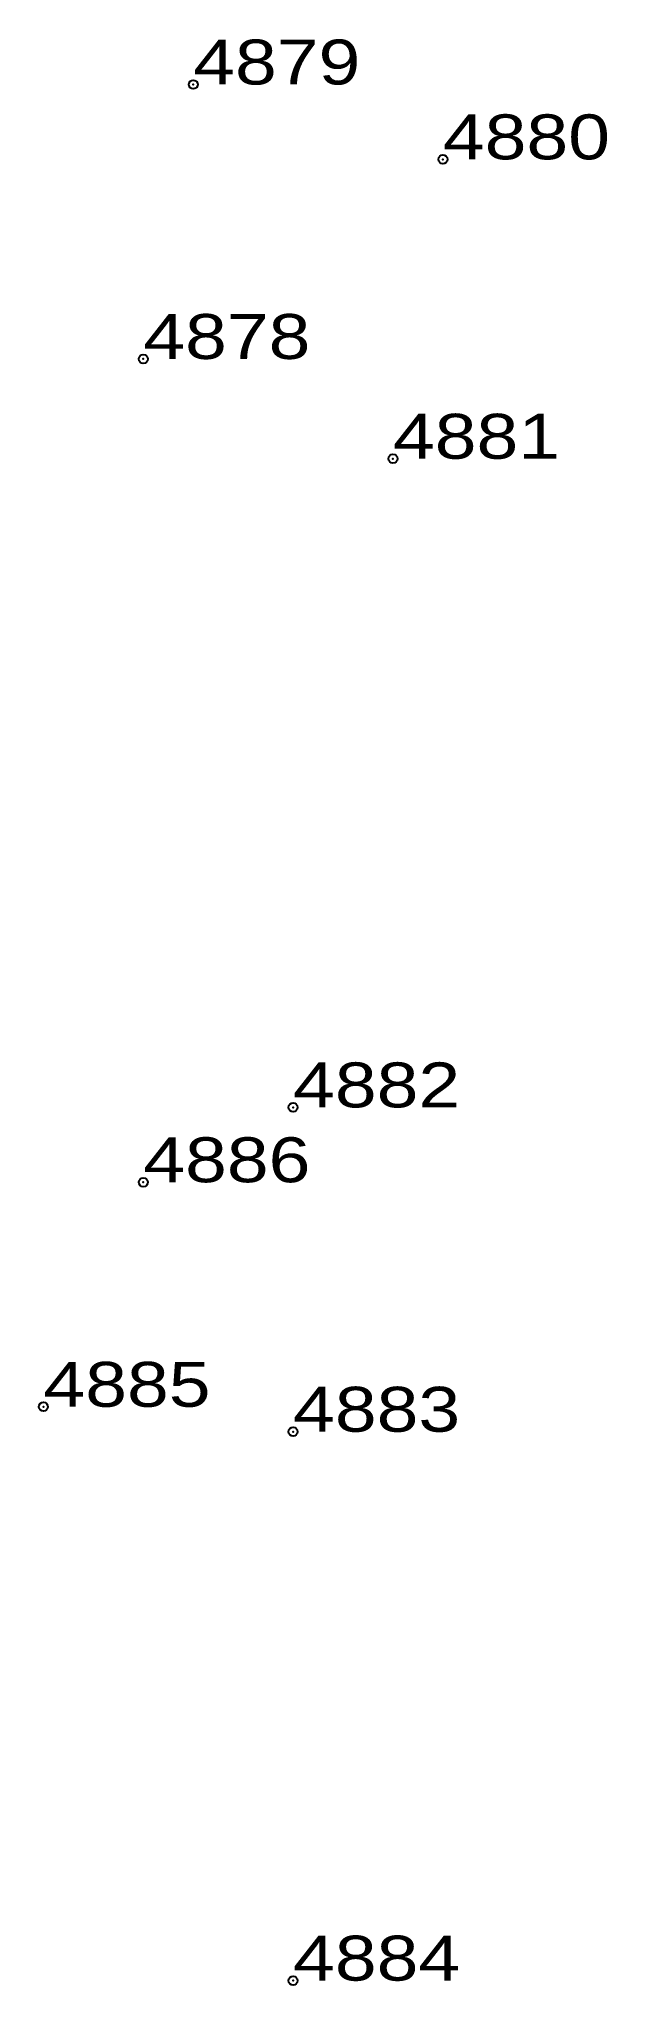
# Model space of a CAD drawing. Header units: metres. Extents: x 539418 to 539668, y 1849696 to 1850506.
# Drawn here: x 539538.8 to 539561.6, y 1850427.8 to 1850505.8 of the extents above.
import ezdxf

# ---------------------------------------------------------------- set-up
doc = ezdxf.new("R2010")
doc.units = ezdxf.units.M
doc.header["$LTSCALE"] = 0.72
doc.header["$PDMODE"] = 32
doc.header["$PDSIZE"] = 0.36
doc.layers.add('12', color=7, linetype='Continuous')
doc.layers.add('7', color=7, linetype='Continuous')

msp = doc.modelspace()

# ---------------------------------------------------------------- linework, layer by layer
at = {"layer": '7'}
for p in [(539545, 1850504), (539555, 1850501), (539543, 1850493), (539553, 1850489), (539549, 1850463), (539543, 1850460), (539539, 1850451), (539549, 1850450), (539549, 1850428)]:
    msp.add_point(p, dxfattribs=at)

# ---------------------------------------------------------------- texts
at = {"layer": '12', "width": 1.25}
for s, p in [('4879', (539545, 1850504)), ('4880', (539555, 1850501)), ('4878', (539543, 1850493)), ('4881', (539553, 1850489)), ('4882', (539549, 1850463)), ('4886', (539543, 1850460)), ('4885', (539539, 1850451)), ('4883', (539549, 1850450)), ('4884', (539549, 1850428))]:
    msp.add_text(s, height=1.8, dxfattribs=at).set_placement(p)

doc.saveas('drawing.dxf')
